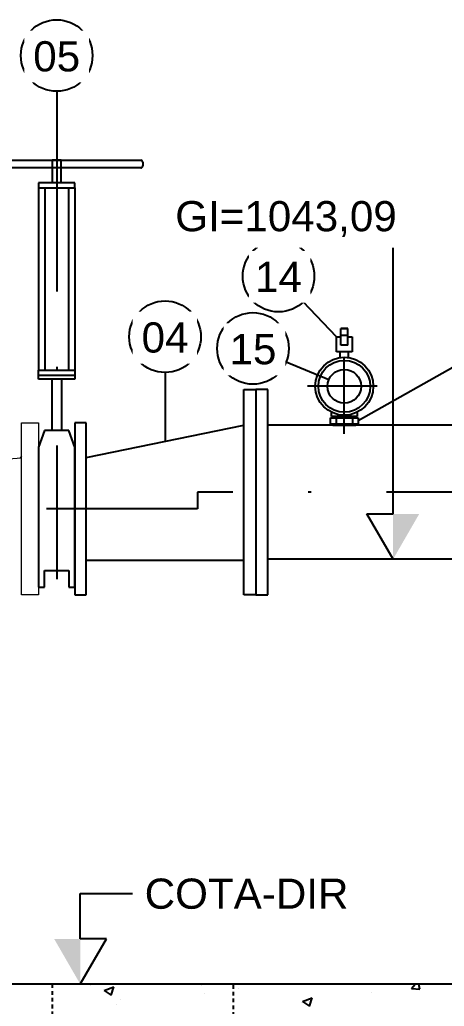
# Model space of a CAD drawing. Extents: x -160 to 364724, y -100 to 7353297.
# Drawn here: x 362037.34 to 362051.4, y 7349373.56 to 7349406.24 of the extents above; entities that cross this region are included whole.
import ezdxf
from ezdxf.enums import TextEntityAlignment as Align

# ---------------------------------------------------------------- set-up
doc = ezdxf.new("R2010")
doc.units = 0
doc.header["$LTSCALE"] = 5
for name, pattern in [('________________', [0]), ('HIDDEN', [0.375, 0.25, -0.125]), ('SGC_DASHDOT', [1, 0.5, -0.25, 0, -0.25])]:
    doc.linetypes.add(name, pattern=pattern)
for name, color, linetype in [('BOLA LM', 1, 'Continuous'), ('BOMBA', 1, 'Continuous'), ('CONEXÃO', 4, 'Continuous'), ('FLANGES', 2, 'Continuous'), ('GER-SIMBOLOS', 1, 'Continuous'), ('PAREDE CONCRETO CORTE', 5, 'Continuous'), ('PROJECAO', 1, 'HIDDEN'), ('SANC_COTAS', 1, 'Continuous'), ('SANC_TEXTO', 2, 'Continuous'), ('SGC-Conexoes (Linhas Externas)', 3, 'Continuous'), ('SGC-Eixos', 253, 'SGC_DASHDOT'), ('SGC-Tubos (Desenho Bifilar)', 3, 'Continuous'), ('SGC-Valvulas (Acionamento)', 2, 'Continuous'), ('VEGETAÇÃO', 7, 'Continuous')]:
    doc.layers.add(name, color=color, linetype=linetype)
doc.styles.add('R-80', font='arial.ttf')
doc.styles.get("Standard").update_dxf_attribs({"font": 'arial.ttf'})

msp = doc.modelspace()

# ---------------------------------------------------------------- linework, layer by layer
at = {"layer": 'BOLA LM'}
for p, q in [((362038.562, 7349403.872), (362038.562, 7349401.59)), ((362047.83, 7349395.742), (362046.73, 7349396.893)), ((362047.572, 7349394.315), (362046.16, 7349394.9)), ((362052.113, 7349394.962), (362048.551, 7349392.955)), ((362042.152, 7349394.557), (362042.152, 7349392.275))]:
    msp.add_line(p, q, dxfattribs=at)
for centre in [(362038.562, 7349405.058), (362045.911, 7349397.75), (362042.152, 7349395.743), (362045.064, 7349395.355)]:
    msp.add_circle(centre, 1.186, dxfattribs=at)
at = {"layer": 'BOMBA', "linetype": '________________', "lineweight": 9}
for p, q in [((362037.402, 7349392.89), (362037.962, 7349392.89)), ((362037.402, 7349387.19), (362037.402, 7349392.89)), ((362037.962, 7349392.89), (362037.962, 7349387.19)), ((362037.402, 7349391.786), (362037.338, 7349391.722)), ((362037.962, 7349387.19), (362037.402, 7349387.19))]:
    msp.add_line(p, q, dxfattribs=at)
msp.add_arc((362037.702, 7349385.47), 6.253, 92.7499, 135, dxfattribs=at)
at = {"layer": 'CONEXÃO', "color": 1}
for p, q in [((362047.97, 7349395.465), (362047.97, 7349396.02)), ((362048.21, 7349396.02), (362047.97, 7349396.02)), ((362048.21, 7349396), (362047.97, 7349396)), ((362048.21, 7349395.465), (362048.21, 7349396.02)), ((362047.83, 7349395.242), (362047.83, 7349395.742)), ((362047.83, 7349395.742), (362047.97, 7349395.742)), ((362048.21, 7349395.78), (362047.97, 7349395.78)), ((362048.21, 7349395.742), (362048.35, 7349395.742)), ((362048.35, 7349395.742), (362048.35, 7349395.242)), ((362048.35, 7349395.242), (362047.83, 7349395.242)), ((362047.95, 7349395.05), (362047.95, 7349395.242)), ((362048.21, 7349395.465), (362047.97, 7349395.465)), ((362048.23, 7349395.05), (362048.23, 7349395.242)), ((362047.664, 7349393.1), (362047.664, 7349393.24)), ((362048.516, 7349393.24), (362048.516, 7349393.1)), ((362047.629, 7349393.06), (362048.551, 7349393.06)), ((362047.629, 7349392.85), (362047.629, 7349393.06)), ((362048.516, 7349393.1), (362047.664, 7349393.1)), ((362047.709, 7349393.1), (362047.709, 7349393.06)), ((362047.709, 7349393.1), (362048.471, 7349393.1)), ((362047.818, 7349393.06), (362047.818, 7349392.85)), ((362048.362, 7349393.06), (362048.362, 7349392.85)), ((362048.471, 7349393.1), (362048.471, 7349393.06)), ((362048.551, 7349393.06), (362048.551, 7349392.85)), ((362048.551, 7349392.85), (362047.629, 7349392.85)), ((362047.709, 7349392.85), (362047.709, 7349392.81)), ((362047.709, 7349392.81), (362048.471, 7349392.81)), ((362048.471, 7349392.85), (362048.471, 7349392.81))]:
    msp.add_line(p, q, dxfattribs=at)
for radius in [0.96, 0.86, 0.56]:
    msp.add_circle((362048.09, 7349394.1), radius, dxfattribs=at)
at = {"layer": 'FLANGES'}
for p, q in [((362037.962, 7349400.837), (362037.962, 7349400.678)), ((362039.162, 7349400.837), (362037.962, 7349400.837)), ((362039.162, 7349400.678), (362039.162, 7349400.837)), ((362037.962, 7349400.678), (362039.162, 7349400.678)), ((362037.962, 7349394.633), (362039.162, 7349394.633)), ((362037.962, 7349394.331), (362037.962, 7349394.633)), ((362039.162, 7349394.633), (362039.162, 7349394.331)), ((362037.962, 7349394.474), (362039.162, 7349394.474)), ((362039.162, 7349394.331), (362037.962, 7349394.331)), ((362044.762, 7349387.19), (362044.762, 7349393.99)), ((362044.762, 7349393.99), (362045.162, 7349393.99)), ((362045.562, 7349393.99), (362045.162, 7349393.99)), ((362045.162, 7349393.99), (362045.162, 7349387.19)), ((362045.162, 7349393.99), (362045.162, 7349387.19)), ((362045.562, 7349387.19), (362045.562, 7349393.99)), ((362039.162, 7349392.89), (362039.162, 7349387.19)), ((362039.542, 7349392.89), (362039.162, 7349392.89)), ((362039.542, 7349387.19), (362039.542, 7349392.89)), ((362039.162, 7349387.19), (362039.542, 7349387.19)), ((362045.162, 7349387.19), (362044.762, 7349387.19)), ((362045.162, 7349387.19), (362045.562, 7349387.19))]:
    msp.add_line(p, q, dxfattribs=at)
at = {"layer": 'FLANGES', "ltscale": 0.3}
for p, q in [((362037.962, 7349400.678), (362037.962, 7349394.633)), ((362038.165, 7349400.678), (362038.165, 7349394.633)), ((362038.958, 7349400.678), (362038.958, 7349394.633)), ((362039.162, 7349400.678), (362039.162, 7349394.633)), ((362038.402, 7349394.331), (362038.402, 7349392.64)), ((362038.722, 7349394.331), (362038.722, 7349392.64)), ((362038.162, 7349392.64), (362037.962, 7349392.08)), ((362038.962, 7349392.64), (362038.162, 7349392.64)), ((362039.162, 7349392.08), (362038.962, 7349392.64)), ((362037.962, 7349392.08), (362037.962, 7349387.44)), ((362039.162, 7349387.44), (362039.162, 7349392.08)), ((362038.162, 7349387.44), (362038.162, 7349388)), ((362038.162, 7349388), (362038.962, 7349388)), ((362038.962, 7349388), (362038.962, 7349387.44)), ((362037.962, 7349387.44), (362038.162, 7349387.44)), ((362038.962, 7349387.44), (362039.162, 7349387.44))]:
    msp.add_line(p, q, dxfattribs=at)
at = {"layer": 'GER-SIMBOLOS', "linetype": 'Continuous'}
for p, q in [((362049.705, 7349398.876), (362047.973, 7349398.876)), ((362049.705, 7349388.37), (362048.839, 7349389.87)), ((362048.839, 7349389.87), (362049.705, 7349389.87)), ((362039.345, 7349377.291), (362041.077, 7349377.291)), ((362039.345, 7349374.291), (362040.211, 7349375.791)), ((362040.211, 7349375.791), (362039.345, 7349375.791))]:
    msp.add_line(p, q, dxfattribs=at)
at = {"layer": 'GER-SIMBOLOS'}
for p, q in [((362049.705, 7349389.87), (362049.705, 7349398.876)), ((362039.345, 7349375.791), (362039.345, 7349377.291))]:
    msp.add_line(p, q, dxfattribs=at)
at = {"layer": 'GER-SIMBOLOS', "linetype": 'Continuous'}
for points in [[(362049.705, 7349389.87), (362050.571, 7349389.87), (362049.705, 7349388.37)], [(362039.345, 7349375.791), (362038.479, 7349375.791), (362039.345, 7349374.291)]]:
    msp.add_solid(points, dxfattribs=at)
at = {"layer": 'PAREDE CONCRETO CORTE'}
msp.add_line((362055.618, 7349374.291), (362005.618, 7349374.291), dxfattribs=at)
at = {"layer": 'PROJECAO', "ltscale": 0.1}
for p, q in [((362038.418, 7349374.291), (362038.418, 7349368.291)), ((362044.418, 7349368.291), (362044.418, 7349374.291))]:
    msp.add_line(p, q, dxfattribs=at)
at = {"layer": 'SANC_COTAS'}
msp.add_line((362038.393, 7349374.291), (362036.62, 7349374.291), dxfattribs=at)
at = {"layer": 'SGC-Conexoes (Linhas Externas)'}
for p, q in [((362039.542, 7349391.74), (362044.762, 7349392.81)), ((362039.542, 7349388.34), (362044.762, 7349388.34))]:
    msp.add_line(p, q, dxfattribs=at)
at = {"layer": 'SGC-Eixos', "ltscale": 2}
for p, q in [((362038.562, 7349402.244), (362038.562, 7349387.706)), ((362074.692, 7349390.59), (362043.229, 7349390.59)), ((362043.229, 7349390.59), (362043.229, 7349390.04)), ((362043.229, 7349390.04), (362032.275, 7349390.04))]:
    msp.add_line(p, q, dxfattribs=at)
at = {"layer": 'SGC-Eixos'}
for p, q in [((362048.09, 7349392.526), (362048.09, 7349396.151)), ((362049.184, 7349394.1), (362046.874, 7349394.1))]:
    msp.add_line(p, q, dxfattribs=at)
at = {"layer": 'SGC-Tubos (Desenho Bifilar)'}
for p, q in [((362055.618, 7349392.81), (362045.562, 7349392.81)), ((362055.618, 7349388.37), (362045.562, 7349388.37))]:
    msp.add_line(p, q, dxfattribs=at)
at = {"layer": 'SGC-Valvulas (Acionamento)', "color": 3}
for p, q in [((362035.773, 7349401.59), (362041.35, 7349401.59)), ((362041.414, 7349401.527), (362041.414, 7349401.4)), ((362041.35, 7349401.337), (362035.773, 7349401.337))]:
    msp.add_line(p, q, dxfattribs=at)
at = {"layer": 'SGC-Valvulas (Acionamento)'}
for p, q in [((362038.709, 7349401.59), (362038.414, 7349401.59)), ((362038.414, 7349401.59), (362038.414, 7349400.837)), ((362038.709, 7349400.837), (362038.709, 7349401.59))]:
    msp.add_line(p, q, dxfattribs=at)
at = {"layer": 'SGC-Valvulas (Acionamento)', "color": 3}
for centre, start, end in [((362041.35, 7349401.527), 0, 90), ((362041.35, 7349401.4), 270, 0)]:
    msp.add_arc(centre, 0.0633, start, end, dxfattribs=at)
at = {"layer": 'VEGETAÇÃO', "color": 1, "linetype": 'Continuous'}
for p, q in [((362039.684, 7349374.264), (362039.684, 7349374.264)), ((362050.32, 7349374.154), (362050.434, 7349374.291)), ((362050.593, 7349374.13), (362050.563, 7349374.291)), ((362040.136, 7349374.086), (362040.456, 7349374.209)), ((362040.136, 7349374.086), (362040.364, 7349373.933)), ((362040.364, 7349373.933), (362040.456, 7349374.209)), ((362043.346, 7349374.232), (362043.346, 7349374.232)), ((362043.446, 7349373.997), (362043.446, 7349373.997)), ((362044.59, 7349374.148), (362044.59, 7349374.148)), ((362049.007, 7349374.021), (362049.007, 7349374.021)), ((362050.32, 7349374.154), (362050.593, 7349374.131)), ((362040.558, 7349373.617), (362040.558, 7349373.617)), ((362040.68, 7349373.775), (362040.68, 7349373.775)), ((362046.659, 7349373.699), (362046.659, 7349373.699)), ((362046.707, 7349373.72), (362047.027, 7349373.843)), ((362046.707, 7349373.72), (362046.934, 7349373.567)), ((362046.934, 7349373.567), (362047.027, 7349373.843))]:
    msp.add_line(p, q, dxfattribs=at)

# ---------------------------------------------------------------- texts
at = {"layer": 'GER-SIMBOLOS', "color": 7, "linetype": 'Continuous'}
msp.add_attdef('COTA-DIR', text='', height=1, dxfattribs=at).set_placement((362041.477, 7349377.291), align=Align.MIDDLE_LEFT)

# ---------------------------------------------------------------- next in the draw order: wipeouts: each hides what was drawn before it
for points in [[(362037.493, 7349404.165), (362039.633, 7349404.165), (362039.633, 7349405.886), (362037.493, 7349405.886)], [(362044.936, 7349396.874), (362046.97, 7349396.874), (362046.97, 7349398.578), (362044.936, 7349398.578)], [(362041.083, 7349394.85), (362043.211, 7349394.85), (362043.211, 7349396.571), (362041.083, 7349396.571)], [(362044.089, 7349394.462), (362046.135, 7349394.462), (362046.135, 7349396.183), (362044.089, 7349396.183)]]:
    msp.add_wipeout(points).dxf.layer = 'SANC_TEXTO'

# ---------------------------------------------------------------- next in the draw order: texts
at = {"layer": 'SANC_TEXTO', "style": 'R-80'}
for s, p in [('05', (362038.562, 7349404.532)), ('14', (362045.911, 7349397.224)), ('04', (362042.152, 7349395.217)), ('15', (362045.064, 7349394.829))]:
    msp.add_text(s, height=1, dxfattribs=at).set_placement(p, align=Align.CENTER)

# ---------------------------------------------------------------- next in the draw order: wipeouts: each hides what was drawn before it
msp.add_wipeout([(362042.139, 7349398.695), (362051.125, 7349398.695), (362051.125, 7349400.586), (362042.139, 7349400.586)]).dxf.layer = 'GER-SIMBOLOS'

# ---------------------------------------------------------------- next in the draw order: texts
at = {"layer": 'GER-SIMBOLOS', "color": 2, "linetype": 'Continuous'}
msp.add_text('GI=1043,09', height=1, dxfattribs=at).set_placement((362042.489, 7349399.736), align=Align.MIDDLE_LEFT)

doc.saveas('drawing.dxf')
